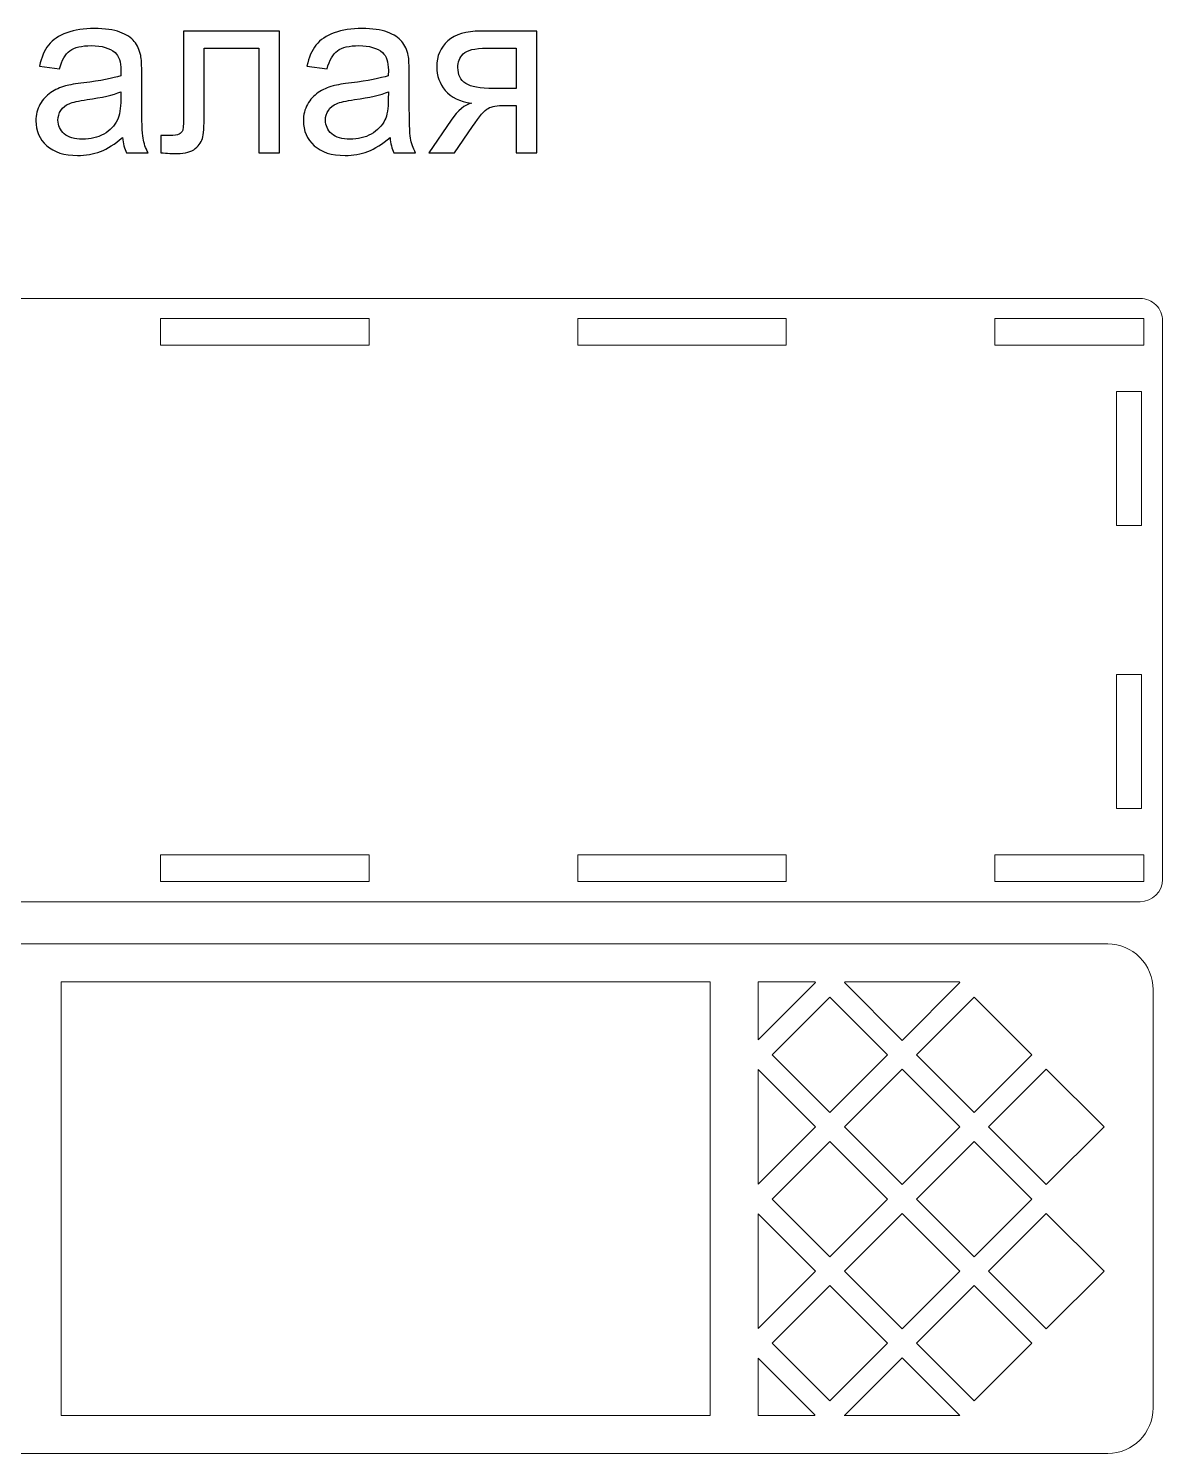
# Model space of a CAD drawing. Header units: centimetres. Extents: x -55 to 52, y -8 to 52.
# Drawn here: x -44.97 to -27.35, y 29.36 to 51.5 of the extents above; entities that cross this region are included whole.
import ezdxf

# ---------------------------------------------------------------- set-up
doc = ezdxf.new("R2010")
doc.units = ezdxf.units.CM
doc.header["$MEASUREMENT"] = 0
doc.layers.add('layer 1', color=7, linetype='Continuous')

msp = doc.modelspace()

# ---------------------------------------------------------------- linework, layer by layer
at = {"layer": 'layer 1', "color": 250}
for points, knots in [([(-43.50964, 49.80411), (-43.62875, 49.70262), (-43.74362, 49.63151), (-43.85362, 49.58958), (-43.85362, 49.58958), (-43.96362, 49.54764), (-44.08152, 49.52698), (-44.20793, 49.52698), (-44.20793, 49.52698), (-44.41577, 49.52698), (-44.57561, 49.57742), (-44.68743, 49.67891), (-44.68743, 49.67891), (-44.79926, 49.7798), (-44.85517, 49.90925), (-44.85517, 50.06665), (-44.85517, 50.06665), (-44.85517, 50.15903), (-44.8339, 50.2435), (-44.79196, 50.32008), (-44.79196, 50.32008), (-44.74942, 50.39665), (-44.69412, 50.45743), (-44.62605, 50.50361), (-44.62605, 50.50361), (-44.55738, 50.5498), (-44.4808, 50.58505), (-44.39511, 50.60875), (-44.39511, 50.60875), (-44.33191, 50.62516), (-44.23649, 50.64096), (-44.10947, 50.65676), (-44.10947, 50.65676), (-43.85058, 50.68715), (-43.65914, 50.72422), (-43.53698, 50.76677), (-43.53698, 50.76677), (-43.53577, 50.81052), (-43.53516, 50.83848), (-43.53516, 50.85003), (-43.53516, 50.85003), (-43.53516, 50.98008), (-43.56555, 51.07185), (-43.62632, 51.12533), (-43.62632, 51.12533), (-43.70837, 51.19765), (-43.83052, 51.23351), (-43.99218, 51.23351), (-43.99218, 51.23351), (-44.14351, 51.23351), (-44.25533, 51.20677), (-44.32704, 51.15389), (-44.32704, 51.15389), (-44.39936, 51.10102), (-44.45224, 51.00743), (-44.48688, 50.87251), (-44.48688, 50.87251), (-44.48688, 50.87251), (-44.80047, 50.91627), (-44.80047, 50.91627), (-44.80047, 50.91627), (-44.77191, 51.05058), (-44.72511, 51.15936), (-44.65948, 51.24202), (-44.65948, 51.24202), (-44.59384, 51.32467), (-44.49903, 51.38787), (-44.37506, 51.43285), (-44.37506, 51.43285), (-44.25168, 51.47721), (-44.10765, 51.4997), (-43.94478, 51.4997), (-43.94478, 51.4997), (-43.78312, 51.4997), (-43.65124, 51.48086), (-43.54975, 51.44257), (-43.54975, 51.44257), (-43.44886, 51.40428), (-43.37411, 51.35688), (-43.32671, 51.29914), (-43.32671, 51.29914), (-43.2793, 51.24141), (-43.24588, 51.16848), (-43.22643, 51.08036), (-43.22643, 51.08036), (-43.2161, 51.02566), (-43.21063, 50.92721), (-43.21063, 50.78561), (-43.21063, 50.78561), (-43.21063, 50.78561), (-43.21063, 50.36019), (-43.21063, 50.36019), (-43.21063, 50.36019), (-43.21063, 50.063), (-43.20394, 49.87521), (-43.19057, 49.7956), (-43.19057, 49.7956), (-43.17781, 49.71599), (-43.15107, 49.64002), (-43.11218, 49.56709), (-43.11218, 49.56709), (-43.11218, 49.56709), (-43.44765, 49.56709), (-43.44765, 49.56709), (-43.44765, 49.56709), (-43.47986, 49.63455), (-43.50052, 49.71355), (-43.50964, 49.80411)], [0, 0, 0, 0, 0.03571429, 0.03571429, 0.03571429, 0.03571429, 0.07142857, 0.07142857, 0.07142857, 0.07142857, 0.10714286, 0.10714286, 0.10714286, 0.10714286, 0.14285714, 0.14285714, 0.14285714, 0.14285714, 0.17857143, 0.17857143, 0.17857143, 0.17857143, 0.21428571, 0.21428571, 0.21428571, 0.21428571, 0.25, 0.25, 0.25, 0.25, 0.28571429, 0.28571429, 0.28571429, 0.28571429, 0.32142857, 0.32142857, 0.32142857, 0.32142857, 0.35714286, 0.35714286, 0.35714286, 0.35714286, 0.39285714, 0.39285714, 0.39285714, 0.39285714, 0.42857143, 0.42857143, 0.42857143, 0.42857143, 0.46428571, 0.46428571, 0.46428571, 0.46428571, 0.5, 0.5, 0.5, 0.5, 0.53571429, 0.53571429, 0.53571429, 0.53571429, 0.57142857, 0.57142857, 0.57142857, 0.57142857, 0.60714286, 0.60714286, 0.60714286, 0.60714286, 0.64285714, 0.64285714, 0.64285714, 0.64285714, 0.67857143, 0.67857143, 0.67857143, 0.67857143, 0.71428571, 0.71428571, 0.71428571, 0.71428571, 0.75, 0.75, 0.75, 0.75, 0.78571429, 0.78571429, 0.78571429, 0.78571429, 0.82142857, 0.82142857, 0.82142857, 0.82142857, 0.85714286, 0.85714286, 0.85714286, 0.85714286, 0.89285714, 0.89285714, 0.89285714, 0.89285714, 0.92857143, 0.92857143, 0.92857143, 0.92857143, 1, 1, 1, 1]), ([(-42.56096, 51.45959), (-42.56096, 51.45959), (-41.06957, 51.45959), (-41.06957, 51.45959), (-41.06957, 51.45959), (-41.06957, 51.45959), (-41.06957, 49.56891), (-41.06957, 49.56891), (-41.06957, 49.56891), (-41.06957, 49.56891), (-41.39046, 49.56891), (-41.39046, 49.56891), (-41.39046, 49.56891), (-41.39046, 49.56891), (-41.39046, 51.1934), (-41.39046, 51.1934), (-41.39046, 51.1934), (-41.39046, 51.1934), (-42.24007, 51.1934), (-42.24007, 51.1934), (-42.24007, 51.1934), (-42.24007, 51.1934), (-42.24007, 50.25201), (-42.24007, 50.25201), (-42.24007, 50.25201), (-42.24007, 50.03262), (-42.24737, 49.88798), (-42.26134, 49.81748), (-42.26134, 49.81748), (-42.27593, 49.74759), (-42.31483, 49.68681), (-42.37864, 49.63455), (-42.37864, 49.63455), (-42.44306, 49.58228), (-42.53543, 49.55615), (-42.65637, 49.55615), (-42.65637, 49.55615), (-42.73113, 49.55615), (-42.81742, 49.56101), (-42.91466, 49.57013), (-42.91466, 49.57013), (-42.91466, 49.57013), (-42.91466, 49.83693), (-42.91466, 49.83693), (-42.91466, 49.83693), (-42.91466, 49.83693), (-42.77428, 49.83693), (-42.77428, 49.83693), (-42.77428, 49.83693), (-42.70803, 49.83693), (-42.66063, 49.84361), (-42.63206, 49.85759), (-42.63206, 49.85759), (-42.6035, 49.87096), (-42.58466, 49.89284), (-42.57494, 49.92262), (-42.57494, 49.92262), (-42.56582, 49.9524), (-42.56096, 50.04903), (-42.56096, 50.21251), (-42.56096, 50.21251), (-42.56096, 50.21251), (-42.56096, 51.45959), (-42.56096, 51.45959)], [0, 0, 0, 0, 0.05882353, 0.05882353, 0.05882353, 0.05882353, 0.11764706, 0.11764706, 0.11764706, 0.11764706, 0.17647059, 0.17647059, 0.17647059, 0.17647059, 0.23529412, 0.23529412, 0.23529412, 0.23529412, 0.29411765, 0.29411765, 0.29411765, 0.29411765, 0.35294118, 0.35294118, 0.35294118, 0.35294118, 0.41176471, 0.41176471, 0.41176471, 0.41176471, 0.47058824, 0.47058824, 0.47058824, 0.47058824, 0.52941176, 0.52941176, 0.52941176, 0.52941176, 0.58823529, 0.58823529, 0.58823529, 0.58823529, 0.64705882, 0.64705882, 0.64705882, 0.64705882, 0.70588235, 0.70588235, 0.70588235, 0.70588235, 0.76470588, 0.76470588, 0.76470588, 0.76470588, 0.82352941, 0.82352941, 0.82352941, 0.82352941, 0.88235294, 0.88235294, 0.88235294, 0.88235294, 1, 1, 1, 1]), ([(-39.35393, 49.80411), (-39.47304, 49.70262), (-39.58791, 49.63151), (-39.69791, 49.58958), (-39.69791, 49.58958), (-39.80791, 49.54764), (-39.92581, 49.52698), (-40.05222, 49.52698), (-40.05222, 49.52698), (-40.26006, 49.52698), (-40.4199, 49.57742), (-40.53172, 49.67891), (-40.53172, 49.67891), (-40.64355, 49.7798), (-40.69946, 49.90925), (-40.69946, 50.06665), (-40.69946, 50.06665), (-40.69946, 50.15903), (-40.67819, 50.2435), (-40.63625, 50.32008), (-40.63625, 50.32008), (-40.59371, 50.39665), (-40.53841, 50.45743), (-40.47034, 50.50361), (-40.47034, 50.50361), (-40.40167, 50.5498), (-40.32509, 50.58505), (-40.2394, 50.60875), (-40.2394, 50.60875), (-40.1762, 50.62516), (-40.08078, 50.64096), (-39.95376, 50.65676), (-39.95376, 50.65676), (-39.69487, 50.68715), (-39.50343, 50.72422), (-39.38127, 50.76677), (-39.38127, 50.76677), (-39.38006, 50.81052), (-39.37945, 50.83848), (-39.37945, 50.85003), (-39.37945, 50.85003), (-39.37945, 50.98008), (-39.40984, 51.07185), (-39.47061, 51.12533), (-39.47061, 51.12533), (-39.55266, 51.19765), (-39.67481, 51.23351), (-39.83647, 51.23351), (-39.83647, 51.23351), (-39.9878, 51.23351), (-40.09962, 51.20677), (-40.17133, 51.15389), (-40.17133, 51.15389), (-40.24365, 51.10102), (-40.29653, 51.00743), (-40.33117, 50.87251), (-40.33117, 50.87251), (-40.33117, 50.87251), (-40.64476, 50.91627), (-40.64476, 50.91627), (-40.64476, 50.91627), (-40.6162, 51.05058), (-40.5694, 51.15936), (-40.50377, 51.24202), (-40.50377, 51.24202), (-40.43813, 51.32467), (-40.34332, 51.38787), (-40.21935, 51.43285), (-40.21935, 51.43285), (-40.09597, 51.47721), (-39.95194, 51.4997), (-39.78907, 51.4997), (-39.78907, 51.4997), (-39.62741, 51.4997), (-39.49553, 51.48086), (-39.39404, 51.44257), (-39.39404, 51.44257), (-39.29315, 51.40428), (-39.2184, 51.35688), (-39.171, 51.29914), (-39.171, 51.29914), (-39.12359, 51.24141), (-39.09017, 51.16848), (-39.07072, 51.08036), (-39.07072, 51.08036), (-39.06039, 51.02566), (-39.05492, 50.92721), (-39.05492, 50.78561), (-39.05492, 50.78561), (-39.05492, 50.78561), (-39.05492, 50.36019), (-39.05492, 50.36019), (-39.05492, 50.36019), (-39.05492, 50.063), (-39.04823, 49.87521), (-39.03486, 49.7956), (-39.03486, 49.7956), (-39.0221, 49.71599), (-38.99536, 49.64002), (-38.95647, 49.56709), (-38.95647, 49.56709), (-38.95647, 49.56709), (-39.29194, 49.56709), (-39.29194, 49.56709), (-39.29194, 49.56709), (-39.32415, 49.63455), (-39.34481, 49.71355), (-39.35393, 49.80411)], [0, 0, 0, 0, 0.03571429, 0.03571429, 0.03571429, 0.03571429, 0.07142857, 0.07142857, 0.07142857, 0.07142857, 0.10714286, 0.10714286, 0.10714286, 0.10714286, 0.14285714, 0.14285714, 0.14285714, 0.14285714, 0.17857143, 0.17857143, 0.17857143, 0.17857143, 0.21428571, 0.21428571, 0.21428571, 0.21428571, 0.25, 0.25, 0.25, 0.25, 0.28571429, 0.28571429, 0.28571429, 0.28571429, 0.32142857, 0.32142857, 0.32142857, 0.32142857, 0.35714286, 0.35714286, 0.35714286, 0.35714286, 0.39285714, 0.39285714, 0.39285714, 0.39285714, 0.42857143, 0.42857143, 0.42857143, 0.42857143, 0.46428571, 0.46428571, 0.46428571, 0.46428571, 0.5, 0.5, 0.5, 0.5, 0.53571429, 0.53571429, 0.53571429, 0.53571429, 0.57142857, 0.57142857, 0.57142857, 0.57142857, 0.60714286, 0.60714286, 0.60714286, 0.60714286, 0.64285714, 0.64285714, 0.64285714, 0.64285714, 0.67857143, 0.67857143, 0.67857143, 0.67857143, 0.71428571, 0.71428571, 0.71428571, 0.71428571, 0.75, 0.75, 0.75, 0.75, 0.78571429, 0.78571429, 0.78571429, 0.78571429, 0.82142857, 0.82142857, 0.82142857, 0.82142857, 0.85714286, 0.85714286, 0.85714286, 0.85714286, 0.89285714, 0.89285714, 0.89285714, 0.89285714, 0.92857143, 0.92857143, 0.92857143, 0.92857143, 1, 1, 1, 1]), ([(-37.07066, 51.45959), (-37.07066, 51.45959), (-37.07066, 49.56709), (-37.07066, 49.56709), (-37.07066, 49.56709), (-37.07066, 49.56709), (-37.39154, 49.56709), (-37.39154, 49.56709), (-37.39154, 49.56709), (-37.39154, 49.56709), (-37.39154, 50.30367), (-37.39154, 50.30367), (-37.39154, 50.30367), (-37.39154, 50.30367), (-37.57629, 50.30367), (-37.57629, 50.30367), (-37.57629, 50.30367), (-37.68873, 50.30367), (-37.77259, 50.28908), (-37.8279, 50.2593), (-37.8279, 50.2593), (-37.8832, 50.22952), (-37.96403, 50.13654), (-38.07039, 49.97914), (-38.07039, 49.97914), (-38.07039, 49.97914), (-38.35238, 49.56709), (-38.35238, 49.56709), (-38.35238, 49.56709), (-38.35238, 49.56709), (-38.74984, 49.56709), (-38.74984, 49.56709), (-38.74984, 49.56709), (-38.74984, 49.56709), (-38.40343, 50.07516), (-38.40343, 50.07516), (-38.40343, 50.07516), (-38.29768, 50.23074), (-38.19193, 50.31825), (-38.08679, 50.33831), (-38.08679, 50.33831), (-38.26972, 50.36323), (-38.40586, 50.42947), (-38.49459, 50.53643), (-38.49459, 50.53643), (-38.58332, 50.64339), (-38.62768, 50.76677), (-38.62768, 50.90594), (-38.62768, 50.90594), (-38.62768, 51.07063), (-38.56995, 51.20373), (-38.45387, 51.30583), (-38.45387, 51.30583), (-38.33779, 51.40854), (-38.16945, 51.45959), (-37.94945, 51.45959), (-37.94945, 51.45959), (-37.94945, 51.45959), (-37.07066, 51.45959), (-37.07066, 51.45959)], [0, 0, 0, 0, 0.0625, 0.0625, 0.0625, 0.0625, 0.125, 0.125, 0.125, 0.125, 0.1875, 0.1875, 0.1875, 0.1875, 0.25, 0.25, 0.25, 0.25, 0.3125, 0.3125, 0.3125, 0.3125, 0.375, 0.375, 0.375, 0.375, 0.4375, 0.4375, 0.4375, 0.4375, 0.5, 0.5, 0.5, 0.5, 0.5625, 0.5625, 0.5625, 0.5625, 0.625, 0.625, 0.625, 0.625, 0.6875, 0.6875, 0.6875, 0.6875, 0.75, 0.75, 0.75, 0.75, 0.8125, 0.8125, 0.8125, 0.8125, 0.875, 0.875, 0.875, 0.875, 1, 1, 1, 1]), ([(-37.39154, 51.1934), (-37.39154, 51.1934), (-37.84735, 51.1934), (-37.84735, 51.1934), (-37.84735, 51.1934), (-38.03818, 51.1934), (-38.16155, 51.16362), (-38.21685, 51.10406), (-38.21685, 51.10406), (-38.27215, 51.0445), (-38.2995, 50.97461), (-38.2995, 50.895), (-38.2995, 50.895), (-38.2995, 50.78196), (-38.25878, 50.6987), (-38.17735, 50.64583), (-38.17735, 50.64583), (-38.09652, 50.59295), (-37.95248, 50.56621), (-37.74585, 50.56621), (-37.74585, 50.56621), (-37.74585, 50.56621), (-37.39154, 50.56621), (-37.39154, 50.56621), (-37.39154, 50.56621), (-37.39154, 50.56621), (-37.39154, 51.1934), (-37.39154, 51.1934)], [0, 0, 0, 0, 0.125, 0.125, 0.125, 0.125, 0.25, 0.25, 0.25, 0.25, 0.375, 0.375, 0.375, 0.375, 0.5, 0.5, 0.5, 0.5, 0.625, 0.625, 0.625, 0.625, 0.75, 0.75, 0.75, 0.75, 1, 1, 1, 1]), ([(-43.53516, 50.51516), (-43.65185, 50.46776), (-43.82688, 50.42765), (-44.06025, 50.39483), (-44.06025, 50.39483), (-44.19273, 50.37599), (-44.28633, 50.35472), (-44.34102, 50.33102), (-44.34102, 50.33102), (-44.39572, 50.30732), (-44.43765, 50.27267), (-44.46743, 50.2277), (-44.46743, 50.2277), (-44.49721, 50.18212), (-44.5124, 50.13168), (-44.5124, 50.07577), (-44.5124, 50.07577), (-44.5124, 49.99129), (-44.48019, 49.92019), (-44.41517, 49.86367), (-44.41517, 49.86367), (-44.35014, 49.80715), (-44.25533, 49.77858), (-44.13074, 49.77858), (-44.13074, 49.77858), (-44.00737, 49.77858), (-43.89737, 49.80532), (-43.80074, 49.85941), (-43.80074, 49.85941), (-43.70472, 49.91289), (-43.63361, 49.98643), (-43.58864, 50.07941), (-43.58864, 50.07941), (-43.554, 50.15173), (-43.53698, 50.25809), (-43.53698, 50.39848), (-43.53698, 50.39848), (-43.53698, 50.39848), (-43.53516, 50.51516), (-43.53516, 50.51516)], [0, 0, 0, 0, 0.09090909, 0.09090909, 0.09090909, 0.09090909, 0.18181818, 0.18181818, 0.18181818, 0.18181818, 0.27272727, 0.27272727, 0.27272727, 0.27272727, 0.36363636, 0.36363636, 0.36363636, 0.36363636, 0.45454545, 0.45454545, 0.45454545, 0.45454545, 0.54545455, 0.54545455, 0.54545455, 0.54545455, 0.63636364, 0.63636364, 0.63636364, 0.63636364, 0.72727273, 0.72727273, 0.72727273, 0.72727273, 0.81818182, 0.81818182, 0.81818182, 0.81818182, 1, 1, 1, 1]), ([(-39.37945, 50.51516), (-39.49614, 50.46776), (-39.67117, 50.42765), (-39.90454, 50.39483), (-39.90454, 50.39483), (-40.03702, 50.37599), (-40.13062, 50.35472), (-40.18531, 50.33102), (-40.18531, 50.33102), (-40.24001, 50.30732), (-40.28194, 50.27267), (-40.31172, 50.2277), (-40.31172, 50.2277), (-40.3415, 50.18212), (-40.35669, 50.13168), (-40.35669, 50.07577), (-40.35669, 50.07577), (-40.35669, 49.99129), (-40.32448, 49.92019), (-40.25946, 49.86367), (-40.25946, 49.86367), (-40.19443, 49.80715), (-40.09962, 49.77858), (-39.97503, 49.77858), (-39.97503, 49.77858), (-39.85166, 49.77858), (-39.74166, 49.80532), (-39.64503, 49.85941), (-39.64503, 49.85941), (-39.54901, 49.91289), (-39.4779, 49.98643), (-39.43293, 50.07941), (-39.43293, 50.07941), (-39.39829, 50.15173), (-39.38127, 50.25809), (-39.38127, 50.39848), (-39.38127, 50.39848), (-39.38127, 50.39848), (-39.37945, 50.51516), (-39.37945, 50.51516)], [0, 0, 0, 0, 0.09090909, 0.09090909, 0.09090909, 0.09090909, 0.18181818, 0.18181818, 0.18181818, 0.18181818, 0.27272727, 0.27272727, 0.27272727, 0.27272727, 0.36363636, 0.36363636, 0.36363636, 0.36363636, 0.45454545, 0.45454545, 0.45454545, 0.45454545, 0.54545455, 0.54545455, 0.54545455, 0.54545455, 0.63636364, 0.63636364, 0.63636364, 0.63636364, 0.72727273, 0.72727273, 0.72727273, 0.72727273, 0.81818182, 0.81818182, 0.81818182, 0.81818182, 1, 1, 1, 1])]:
    msp.add_open_spline(points, degree=3, knots=knots, dxfattribs=at)
at = {"layer": 'layer 1', "color": 242, "lineweight": 9}
for points in [[(-27.69944, 47.30672), (-27.69944, 47.30672), (-54.89596, 47.30672), (-54.89596, 47.30672)], [(-27.35226, 38.2798), (-27.35226, 38.2798), (-27.35226, 46.95952), (-27.35226, 46.95952)], [(-27.69944, 37.93261), (-27.50771, 37.93261), (-27.35226, 38.08805), (-27.35226, 38.2798)], [(-54.89596, 37.93261), (-54.89596, 37.93261), (-27.69944, 37.93261), (-27.69944, 37.93261)], [(-44.46068, 29.95047), (-44.46068, 29.95047), (-44.46068, 36.68614), (-44.46068, 36.68614)], [(-27.49875, 30.06951), (-27.49875, 30.06951), (-27.49875, 36.56712), (-27.49875, 36.56712)], [(-28.2021, 29.3607), (-27.81366, 29.3607), (-27.49875, 29.67805), (-27.49875, 30.06951)]]:
    msp.add_open_spline(points, degree=3, dxfattribs=at)
for points, knots in [([(-27.35226, 46.95952), (-27.35226, 47.05161), (-27.38883, 47.13992), (-27.45393, 47.20504), (-27.45393, 47.20504), (-27.51906, 47.27017), (-27.60739, 47.30672), (-27.69944, 47.30672)], [0, 0, 0, 0, 0.33333333, 0.33333333, 0.33333333, 0.33333333, 1, 1, 1, 1]), ([(-42.91794, 46.99458), (-42.91794, 46.99458), (-42.91794, 46.57728), (-42.91794, 46.57728), (-42.91794, 46.57728), (-42.91794, 46.57728), (-39.67749, 46.57728), (-39.67749, 46.57728), (-39.67749, 46.57728), (-39.67749, 46.57728), (-39.67749, 46.99458), (-39.67749, 46.99458), (-39.67749, 46.99458), (-39.67749, 46.99458), (-42.91794, 46.99458), (-42.91794, 46.99458)], [0, 0, 0, 0, 0.2, 0.2, 0.2, 0.2, 0.4, 0.4, 0.4, 0.4, 0.6, 0.6, 0.6, 0.6, 1, 1, 1, 1]), ([(-36.43707, 46.99458), (-36.43707, 46.99458), (-36.43707, 46.57728), (-36.43707, 46.57728), (-36.43707, 46.57728), (-36.43707, 46.57728), (-33.19661, 46.57728), (-33.19661, 46.57728), (-33.19661, 46.57728), (-33.19661, 46.57728), (-33.19661, 46.99458), (-33.19661, 46.99458), (-33.19661, 46.99458), (-33.19661, 46.99458), (-36.43707, 46.99458), (-36.43707, 46.99458)], [0, 0, 0, 0, 0.2, 0.2, 0.2, 0.2, 0.4, 0.4, 0.4, 0.4, 0.6, 0.6, 0.6, 0.6, 1, 1, 1, 1]), ([(-29.95618, 46.99458), (-29.95618, 46.99458), (-29.95618, 46.57728), (-29.95618, 46.57728), (-29.95618, 46.57728), (-29.95618, 46.57728), (-27.64158, 46.57728), (-27.64158, 46.57728), (-27.64158, 46.57728), (-27.64158, 46.57728), (-27.64158, 46.99458), (-27.64158, 46.99458), (-27.64158, 46.99458), (-27.64158, 46.99458), (-29.95618, 46.99458), (-29.95618, 46.99458)], [0, 0, 0, 0, 0.2, 0.2, 0.2, 0.2, 0.4, 0.4, 0.4, 0.4, 0.6, 0.6, 0.6, 0.6, 1, 1, 1, 1]), ([(-28.06804, 45.8601), (-28.06804, 45.8601), (-28.06804, 43.77696), (-28.06804, 43.77696), (-28.06804, 43.77696), (-28.06804, 43.77696), (-27.67804, 43.77696), (-27.67804, 43.77696), (-27.67804, 43.77696), (-27.67804, 43.77696), (-27.67804, 45.8601), (-27.67804, 45.8601), (-27.67804, 45.8601), (-27.67804, 45.8601), (-28.06804, 45.8601), (-28.06804, 45.8601)], [0, 0, 0, 0, 0.2, 0.2, 0.2, 0.2, 0.4, 0.4, 0.4, 0.4, 0.6, 0.6, 0.6, 0.6, 1, 1, 1, 1]), ([(-28.06804, 39.37922), (-28.06804, 39.37922), (-27.67804, 39.37922), (-27.67804, 39.37922), (-27.67804, 39.37922), (-27.67804, 39.37922), (-27.67804, 41.46236), (-27.67804, 41.46236), (-27.67804, 41.46236), (-27.67804, 41.46236), (-28.06804, 41.46236), (-28.06804, 41.46236), (-28.06804, 41.46236), (-28.06804, 41.46236), (-28.06804, 39.37922), (-28.06804, 39.37922)], [0, 0, 0, 0, 0.2, 0.2, 0.2, 0.2, 0.4, 0.4, 0.4, 0.4, 0.6, 0.6, 0.6, 0.6, 1, 1, 1, 1]), ([(-42.91794, 38.24474), (-42.91794, 38.24474), (-39.67749, 38.24474), (-39.67749, 38.24474), (-39.67749, 38.24474), (-39.67749, 38.24474), (-39.67749, 38.66204), (-39.67749, 38.66204), (-39.67749, 38.66204), (-39.67749, 38.66204), (-42.91794, 38.66204), (-42.91794, 38.66204), (-42.91794, 38.66204), (-42.91794, 38.66204), (-42.91794, 38.24474), (-42.91794, 38.24474)], [0, 0, 0, 0, 0.2, 0.2, 0.2, 0.2, 0.4, 0.4, 0.4, 0.4, 0.6, 0.6, 0.6, 0.6, 1, 1, 1, 1]), ([(-33.19661, 38.66204), (-33.19661, 38.66204), (-36.43707, 38.66204), (-36.43707, 38.66204), (-36.43707, 38.66204), (-36.43707, 38.66204), (-36.43707, 38.24474), (-36.43707, 38.24474), (-36.43707, 38.24474), (-36.43707, 38.24474), (-33.19661, 38.24474), (-33.19661, 38.24474), (-33.19661, 38.24474), (-33.19661, 38.24474), (-33.19661, 38.66204), (-33.19661, 38.66204)], [0, 0, 0, 0, 0.2, 0.2, 0.2, 0.2, 0.4, 0.4, 0.4, 0.4, 0.6, 0.6, 0.6, 0.6, 1, 1, 1, 1]), ([(-29.95618, 38.24474), (-29.95618, 38.24474), (-27.64158, 38.24474), (-27.64158, 38.24474), (-27.64158, 38.24474), (-27.64158, 38.24474), (-27.64158, 38.66204), (-27.64158, 38.66204), (-27.64158, 38.66204), (-27.64158, 38.66204), (-29.95618, 38.66204), (-29.95618, 38.66204), (-29.95618, 38.66204), (-29.95618, 38.66204), (-29.95618, 38.24474), (-29.95618, 38.24474)], [0, 0, 0, 0, 0.2, 0.2, 0.2, 0.2, 0.4, 0.4, 0.4, 0.4, 0.6, 0.6, 0.6, 0.6, 1, 1, 1, 1]), ([(-28.2021, 37.27592), (-36.96314, 37.27592), (-45.72421, 37.27592), (-54.48525, 37.27592), (-54.48525, 37.27592), (-54.51629, 37.27592), (-54.58043, 37.27284), (-54.57837, 37.18145)], [0, 0, 0, 0, 0.33333333, 0.33333333, 0.33333333, 0.33333333, 1, 1, 1, 1]), ([(-27.49875, 36.56712), (-27.49875, 36.75512), (-27.57283, 36.9354), (-27.70476, 37.06834), (-27.70476, 37.06834), (-27.8367, 37.20127), (-28.01557, 37.27592), (-28.2021, 37.27592)], [0, 0, 0, 0, 0.33333333, 0.33333333, 0.33333333, 0.33333333, 1, 1, 1, 1]), ([(-44.46068, 36.68614), (-44.46068, 36.68614), (-34.3821, 36.68614), (-34.3821, 36.68614), (-34.3821, 36.68614), (-34.3821, 36.68614), (-34.3821, 29.95047), (-34.3821, 29.95047), (-34.3821, 29.95047), (-34.3821, 29.95047), (-44.46068, 29.95047), (-44.46068, 29.95047)], [0, 0, 0, 0, 0.25, 0.25, 0.25, 0.25, 0.5, 0.5, 0.5, 0.5, 1, 1, 1, 1]), ([(-32.75418, 36.68614), (-32.75418, 36.68614), (-32.74314, 36.67509), (-32.74314, 36.67509), (-32.74314, 36.67509), (-32.74314, 36.67509), (-33.6327, 35.78554), (-33.6327, 35.78554), (-33.6327, 35.78554), (-33.6327, 35.78554), (-33.6327, 36.68614), (-33.6327, 36.68614), (-33.6327, 36.68614), (-33.6327, 36.68614), (-32.75418, 36.68614), (-32.75418, 36.68614)], [0, 0, 0, 0, 0.2, 0.2, 0.2, 0.2, 0.4, 0.4, 0.4, 0.4, 0.6, 0.6, 0.6, 0.6, 1, 1, 1, 1]), ([(-30.51298, 36.68614), (-30.51298, 36.68614), (-30.50194, 36.67509), (-30.50194, 36.67509), (-30.50194, 36.67509), (-30.50194, 36.67509), (-31.39842, 35.77862), (-31.39842, 35.77862), (-31.39842, 35.77862), (-31.39842, 35.77862), (-32.2949, 36.67509), (-32.2949, 36.67509), (-32.2949, 36.67509), (-32.2949, 36.67509), (-32.28385, 36.68614), (-32.28385, 36.68614), (-32.28385, 36.68614), (-32.28385, 36.68614), (-30.51298, 36.68614), (-30.51298, 36.68614)], [0, 0, 0, 0, 0.16666667, 0.16666667, 0.16666667, 0.16666667, 0.33333333, 0.33333333, 0.33333333, 0.33333333, 0.5, 0.5, 0.5, 0.5, 0.66666667, 0.66666667, 0.66666667, 0.66666667, 1, 1, 1, 1]), ([(-32.51902, 34.65802), (-32.51902, 34.65802), (-31.62254, 35.5545), (-31.62254, 35.5545), (-31.62254, 35.5545), (-31.62254, 35.5545), (-32.51902, 36.45097), (-32.51902, 36.45097), (-32.51902, 36.45097), (-32.51902, 36.45097), (-33.4155, 35.5545), (-33.4155, 35.5545), (-33.4155, 35.5545), (-33.4155, 35.5545), (-32.51902, 34.65802), (-32.51902, 34.65802)], [0, 0, 0, 0, 0.2, 0.2, 0.2, 0.2, 0.4, 0.4, 0.4, 0.4, 0.6, 0.6, 0.6, 0.6, 1, 1, 1, 1]), ([(-30.27783, 34.65802), (-30.27783, 34.65802), (-29.38134, 35.5545), (-29.38134, 35.5545), (-29.38134, 35.5545), (-29.38134, 35.5545), (-30.27783, 36.45097), (-30.27783, 36.45097), (-30.27783, 36.45097), (-30.27783, 36.45097), (-31.1743, 35.5545), (-31.1743, 35.5545), (-31.1743, 35.5545), (-31.1743, 35.5545), (-30.27783, 34.65802), (-30.27783, 34.65802)], [0, 0, 0, 0, 0.2, 0.2, 0.2, 0.2, 0.4, 0.4, 0.4, 0.4, 0.6, 0.6, 0.6, 0.6, 1, 1, 1, 1]), ([(-33.6327, 35.32346), (-33.6327, 35.32346), (-32.74314, 34.4339), (-32.74314, 34.4339), (-32.74314, 34.4339), (-32.74314, 34.4339), (-33.6327, 33.54435), (-33.6327, 33.54435), (-33.6327, 33.54435), (-33.6327, 33.54435), (-33.6327, 35.32346), (-33.6327, 35.32346)], [0, 0, 0, 0, 0.25, 0.25, 0.25, 0.25, 0.5, 0.5, 0.5, 0.5, 1, 1, 1, 1]), ([(-31.39842, 33.53743), (-31.39842, 33.53743), (-30.50194, 34.4339), (-30.50194, 34.4339), (-30.50194, 34.4339), (-30.50194, 34.4339), (-31.39842, 35.33038), (-31.39842, 35.33038), (-31.39842, 35.33038), (-31.39842, 35.33038), (-32.2949, 34.4339), (-32.2949, 34.4339), (-32.2949, 34.4339), (-32.2949, 34.4339), (-31.39842, 33.53743), (-31.39842, 33.53743)], [0, 0, 0, 0, 0.2, 0.2, 0.2, 0.2, 0.4, 0.4, 0.4, 0.4, 0.6, 0.6, 0.6, 0.6, 1, 1, 1, 1]), ([(-29.15723, 33.53743), (-29.15723, 33.53743), (-28.26075, 34.4339), (-28.26075, 34.4339), (-28.26075, 34.4339), (-28.26075, 34.4339), (-29.15723, 35.33038), (-29.15723, 35.33038), (-29.15723, 35.33038), (-29.15723, 35.33038), (-30.05371, 34.4339), (-30.05371, 34.4339), (-30.05371, 34.4339), (-30.05371, 34.4339), (-29.15723, 33.53743), (-29.15723, 33.53743)], [0, 0, 0, 0, 0.2, 0.2, 0.2, 0.2, 0.4, 0.4, 0.4, 0.4, 0.6, 0.6, 0.6, 0.6, 1, 1, 1, 1]), ([(-32.51902, 32.41683), (-32.51902, 32.41683), (-31.62254, 33.31331), (-31.62254, 33.31331), (-31.62254, 33.31331), (-31.62254, 33.31331), (-32.51902, 34.20978), (-32.51902, 34.20978), (-32.51902, 34.20978), (-32.51902, 34.20978), (-33.4155, 33.31331), (-33.4155, 33.31331), (-33.4155, 33.31331), (-33.4155, 33.31331), (-32.51902, 32.41683), (-32.51902, 32.41683)], [0, 0, 0, 0, 0.2, 0.2, 0.2, 0.2, 0.4, 0.4, 0.4, 0.4, 0.6, 0.6, 0.6, 0.6, 1, 1, 1, 1]), ([(-30.27783, 32.41683), (-30.27783, 32.41683), (-29.38134, 33.31331), (-29.38134, 33.31331), (-29.38134, 33.31331), (-29.38134, 33.31331), (-30.27783, 34.20978), (-30.27783, 34.20978), (-30.27783, 34.20978), (-30.27783, 34.20978), (-31.1743, 33.31331), (-31.1743, 33.31331), (-31.1743, 33.31331), (-31.1743, 33.31331), (-30.27783, 32.41683), (-30.27783, 32.41683)], [0, 0, 0, 0, 0.2, 0.2, 0.2, 0.2, 0.4, 0.4, 0.4, 0.4, 0.6, 0.6, 0.6, 0.6, 1, 1, 1, 1]), ([(-33.6327, 33.08226), (-33.6327, 33.08226), (-32.74314, 32.19271), (-32.74314, 32.19271), (-32.74314, 32.19271), (-32.74314, 32.19271), (-33.6327, 31.30315), (-33.6327, 31.30315), (-33.6327, 31.30315), (-33.6327, 31.30315), (-33.6327, 33.08226), (-33.6327, 33.08226)], [0, 0, 0, 0, 0.25, 0.25, 0.25, 0.25, 0.5, 0.5, 0.5, 0.5, 1, 1, 1, 1]), ([(-31.39842, 31.29623), (-31.39842, 31.29623), (-30.50194, 32.19271), (-30.50194, 32.19271), (-30.50194, 32.19271), (-30.50194, 32.19271), (-31.39842, 33.08918), (-31.39842, 33.08918), (-31.39842, 33.08918), (-31.39842, 33.08918), (-32.2949, 32.19271), (-32.2949, 32.19271), (-32.2949, 32.19271), (-32.2949, 32.19271), (-31.39842, 31.29623), (-31.39842, 31.29623)], [0, 0, 0, 0, 0.2, 0.2, 0.2, 0.2, 0.4, 0.4, 0.4, 0.4, 0.6, 0.6, 0.6, 0.6, 1, 1, 1, 1]), ([(-29.15723, 31.29623), (-29.15723, 31.29623), (-28.26075, 32.19271), (-28.26075, 32.19271), (-28.26075, 32.19271), (-28.26075, 32.19271), (-29.15723, 33.08918), (-29.15723, 33.08918), (-29.15723, 33.08918), (-29.15723, 33.08918), (-30.05371, 32.19271), (-30.05371, 32.19271), (-30.05371, 32.19271), (-30.05371, 32.19271), (-29.15723, 31.29623), (-29.15723, 31.29623)], [0, 0, 0, 0, 0.2, 0.2, 0.2, 0.2, 0.4, 0.4, 0.4, 0.4, 0.6, 0.6, 0.6, 0.6, 1, 1, 1, 1]), ([(-54.57837, 32.67909), (-54.57837, 31.59036), (-54.57837, 30.50163), (-54.57837, 29.4129), (-54.57837, 29.4129), (-54.57922, 29.38295), (-54.57124, 29.35972), (-54.53591, 29.3607), (-54.53591, 29.3607), (-54.53591, 29.3607), (-28.2021, 29.3607), (-28.2021, 29.3607)], [0, 0, 0, 0, 0.25, 0.25, 0.25, 0.25, 0.5, 0.5, 0.5, 0.5, 1, 1, 1, 1]), ([(-32.51902, 30.17564), (-32.51902, 30.17564), (-31.62254, 31.0721), (-31.62254, 31.0721), (-31.62254, 31.0721), (-31.62254, 31.0721), (-32.51902, 31.96859), (-32.51902, 31.96859), (-32.51902, 31.96859), (-32.51902, 31.96859), (-33.4155, 31.0721), (-33.4155, 31.0721), (-33.4155, 31.0721), (-33.4155, 31.0721), (-32.51902, 30.17564), (-32.51902, 30.17564)], [0, 0, 0, 0, 0.2, 0.2, 0.2, 0.2, 0.4, 0.4, 0.4, 0.4, 0.6, 0.6, 0.6, 0.6, 1, 1, 1, 1]), ([(-30.27583, 30.17764), (-30.27583, 30.17764), (-30.27983, 30.17764), (-30.27983, 30.17764), (-30.27983, 30.17764), (-30.27983, 30.17764), (-31.1743, 31.0721), (-31.1743, 31.0721), (-31.1743, 31.0721), (-31.1743, 31.0721), (-30.27783, 31.96859), (-30.27783, 31.96859), (-30.27783, 31.96859), (-30.27783, 31.96859), (-29.38134, 31.0721), (-29.38134, 31.0721), (-29.38134, 31.0721), (-29.38134, 31.0721), (-30.27583, 30.17764), (-30.27583, 30.17764)], [0, 0, 0, 0, 0.16666667, 0.16666667, 0.16666667, 0.16666667, 0.33333333, 0.33333333, 0.33333333, 0.33333333, 0.5, 0.5, 0.5, 0.5, 0.66666667, 0.66666667, 0.66666667, 0.66666667, 1, 1, 1, 1]), ([(-32.75218, 29.96054), (-32.75218, 29.96054), (-32.75218, 29.95047), (-32.75218, 29.95047), (-32.75218, 29.95047), (-32.75218, 29.95047), (-32.87477, 29.95047), (-32.87477, 29.95047), (-32.87477, 29.95047), (-32.87477, 29.95047), (-33.6327, 29.95047), (-33.6327, 29.95047), (-33.6327, 29.95047), (-33.6327, 29.95047), (-33.6327, 30.04612), (-33.6327, 30.04612), (-33.6327, 30.04612), (-33.6327, 30.04612), (-33.6327, 30.84107), (-33.6327, 30.84107), (-33.6327, 30.84107), (-33.6327, 30.84107), (-32.75218, 29.96054), (-32.75218, 29.96054)], [0, 0, 0, 0, 0.14285714, 0.14285714, 0.14285714, 0.14285714, 0.28571429, 0.28571429, 0.28571429, 0.28571429, 0.42857143, 0.42857143, 0.42857143, 0.42857143, 0.57142857, 0.57142857, 0.57142857, 0.57142857, 0.71428571, 0.71428571, 0.71428571, 0.71428571, 1, 1, 1, 1]), ([(-30.50018, 29.9515), (-30.50018, 29.9515), (-30.50018, 29.95047), (-30.50018, 29.95047), (-30.50018, 29.95047), (-30.50018, 29.95047), (-32.29883, 29.95047), (-32.29883, 29.95047), (-32.29883, 29.95047), (-32.29883, 29.95047), (-32.29883, 29.9515), (-32.29883, 29.9515), (-32.29883, 29.9515), (-32.29883, 29.9515), (-32.29489, 29.9515), (-32.29489, 29.9515), (-32.29489, 29.9515), (-32.29489, 29.9515), (-32.2949, 29.95151), (-32.2949, 29.95151), (-32.2949, 29.95151), (-32.2949, 29.95151), (-31.39842, 30.84799), (-31.39842, 30.84799), (-31.39842, 30.84799), (-31.39842, 30.84799), (-30.50194, 29.95151), (-30.50194, 29.95151), (-30.50194, 29.95151), (-30.50194, 29.95151), (-30.50195, 29.9515), (-30.50195, 29.9515), (-30.50195, 29.9515), (-30.50195, 29.9515), (-30.50018, 29.9515), (-30.50018, 29.9515)], [0, 0, 0, 0, 0.1, 0.1, 0.1, 0.1, 0.2, 0.2, 0.2, 0.2, 0.3, 0.3, 0.3, 0.3, 0.4, 0.4, 0.4, 0.4, 0.5, 0.5, 0.5, 0.5, 0.6, 0.6, 0.6, 0.6, 0.7, 0.7, 0.7, 0.7, 0.8, 0.8, 0.8, 0.8, 1, 1, 1, 1])]:
    msp.add_open_spline(points, degree=3, knots=knots, dxfattribs=at)

doc.saveas('drawing.dxf')
